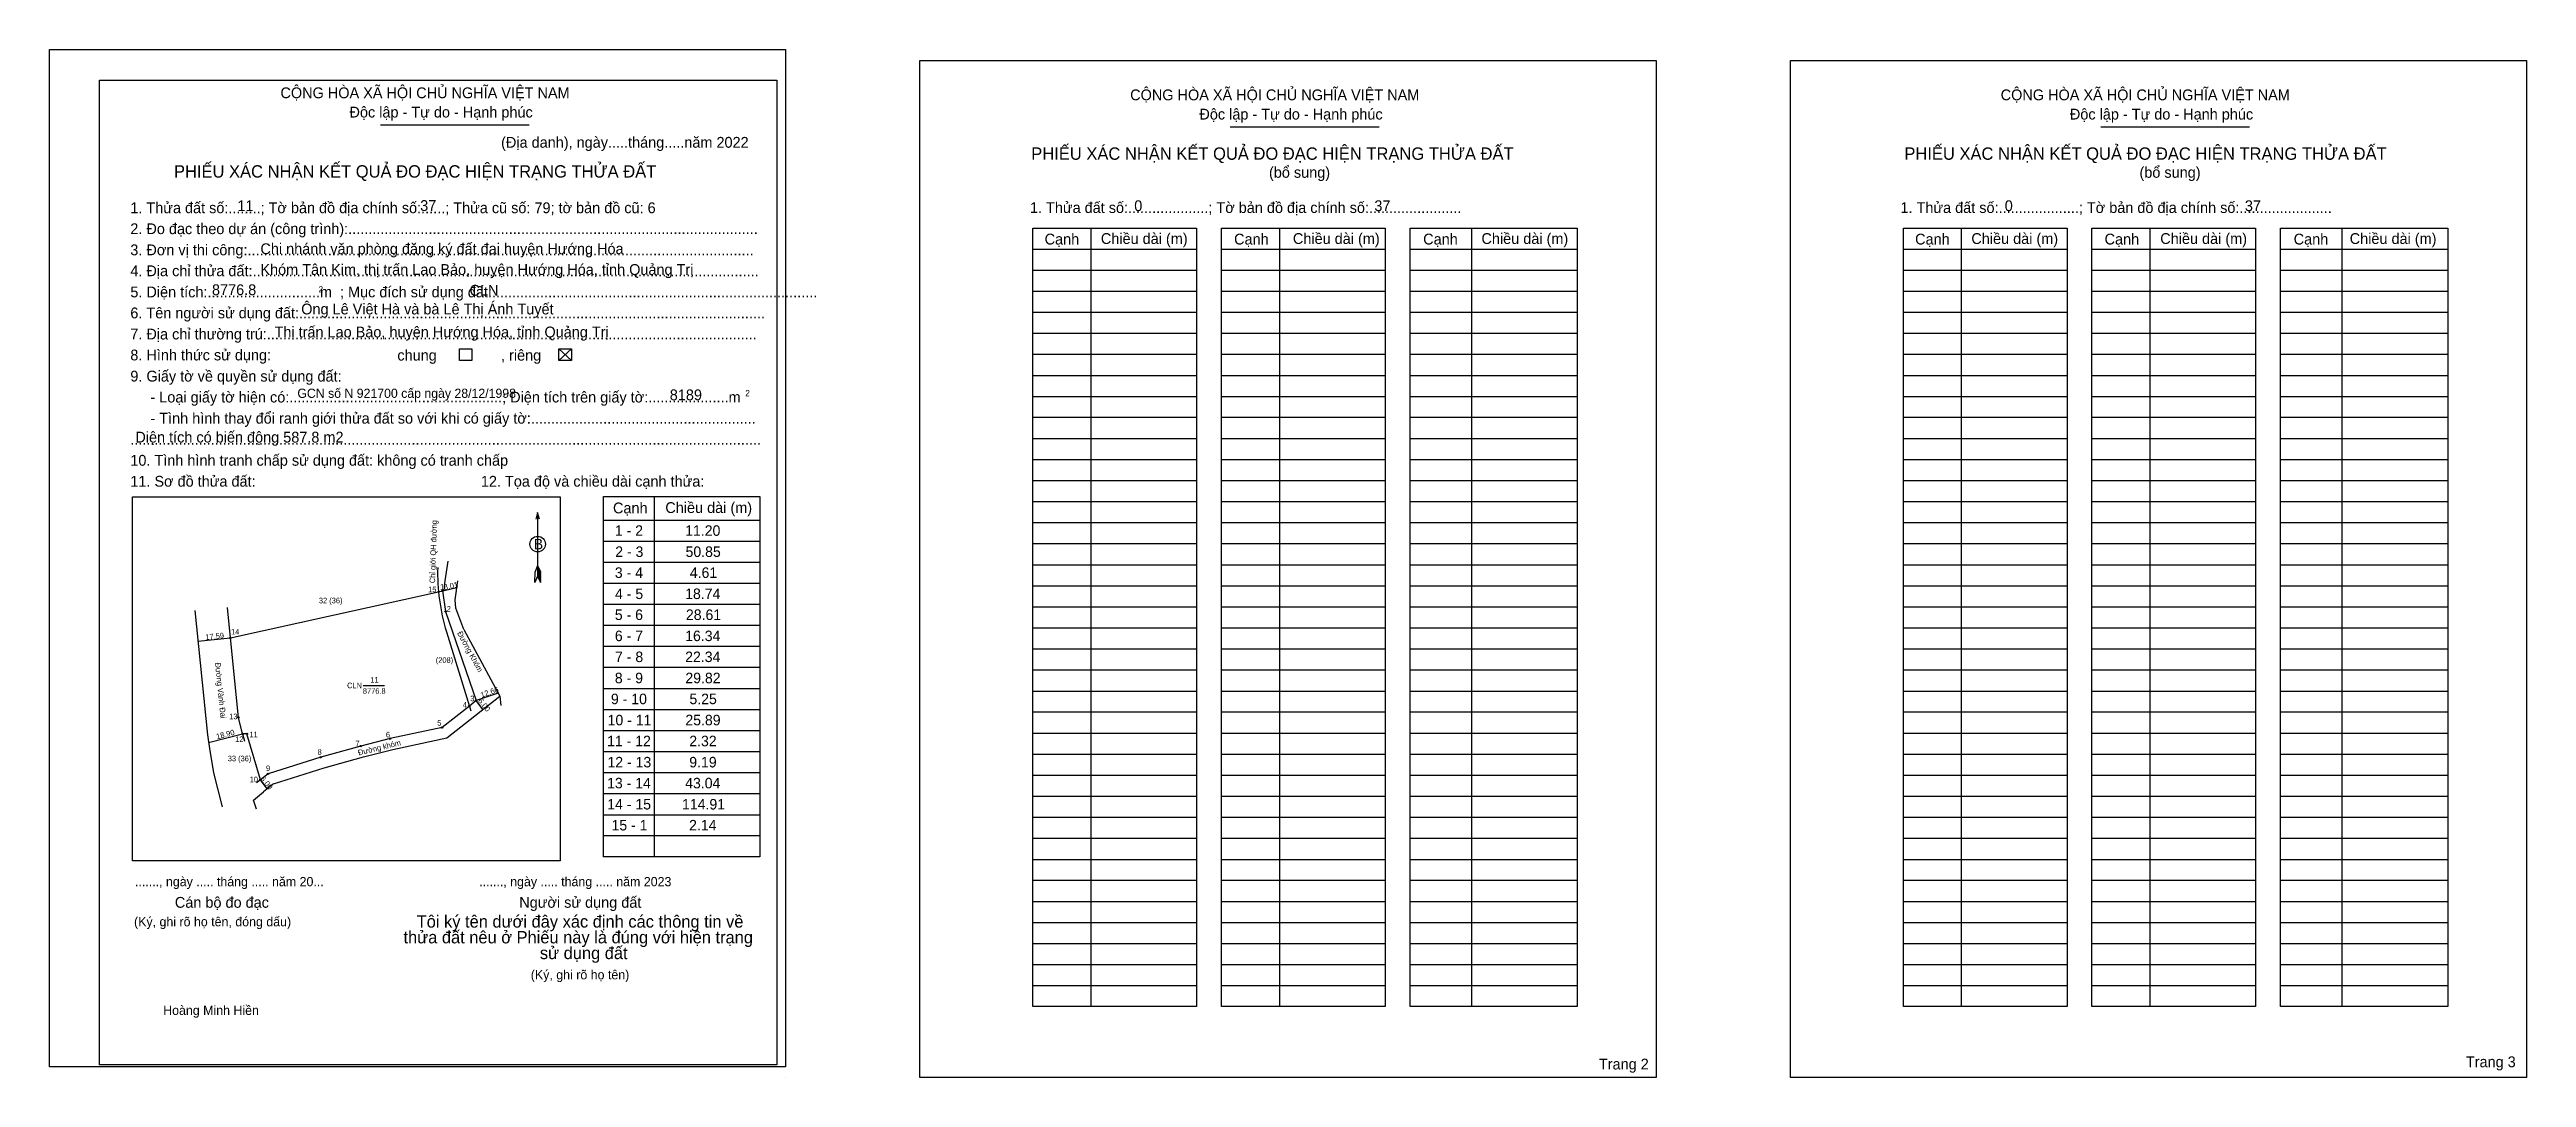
# Model space of a CAD drawing. Extents: x 535354 to 536689, y 1836559 to 1837114.
import ezdxf

# ---------------------------------------------------------------- set-up
doc = ezdxf.new("R2010")
doc.units = 0
for name, color, linetype in [('Level 1', 7, 'Continuous'), ('Level 10', 7, 'Continuous'), ('Level 11', 7, 'Continuous'), ('Level 13', 7, 'Continuous'), ('Level 17', 7, 'Continuous'), ('Level 2', 7, 'Continuous'), ('Level 23', 7, 'Continuous'), ('Level 3', 7, 'Continuous'), ('Level 40', 7, 'Continuous'), ('Level 48', 7, 'Continuous'), ('Level 50', 7, 'Continuous'), ('Level 52', 7, 'Continuous'), ('Level 6', 7, 'Continuous'), ('Level 63', 7, 'Continuous'), ('Level 9', 7, 'Continuous')]:
    doc.layers.add(name, color=color, linetype=linetype)

msp = doc.modelspace()

# ---------------------------------------------------------------- linework, layer by layer
at = {"layer": 'Level 1'}
for p, q in [((535354, 1837108), (535354, 1837108)), ((535823, 1837108), (535823, 1837108)), ((535532.3, 1837073.2), (535612.5, 1837073.2)), ((535990.2, 1837072.1), (536070.4, 1837072.1)), ((536459.3, 1837072.1), (536539.5, 1837072.1)), ((535915.1, 1837017.6), (535915.1, 1836597.7)), ((536016.8, 1837017.6), (536016.8, 1836597.7)), ((536120.2, 1837017.6), (536120.2, 1836597.7)), ((536384.2, 1837017.6), (536384.2, 1836597.7)), ((536485.8, 1837017.6), (536485.8, 1836597.7)), ((536589.3, 1837017.6), (536589.3, 1836597.7)), ((535883.9, 1837006.2), (535972.1, 1837006.2)), ((535985.5, 1837006.2), (536073.7, 1837006.2)), ((536087.1, 1837006.2), (536177.2, 1837006.2)), ((536353, 1837006.2), (536441.2, 1837006.2)), ((536454.6, 1837006.2), (536542.8, 1837006.2)), ((536556.2, 1837006.2), (536646.3, 1837006.2)), ((535883.9, 1836994.9), (535972.1, 1836994.9)), ((535985.5, 1836994.9), (536073.7, 1836994.9)), ((536087.1, 1836994.9), (536177.2, 1836994.9)), ((536353, 1836994.9), (536441.2, 1836994.9)), ((536454.6, 1836994.9), (536542.8, 1836994.9)), ((536556.2, 1836994.9), (536646.3, 1836994.9)), ((535883.9, 1836983.5), (535972.1, 1836983.5)), ((535883.9, 1836972.2), (535972.1, 1836972.2)), ((535985.5, 1836983.5), (536073.7, 1836983.5)), ((535985.5, 1836972.2), (536073.7, 1836972.2)), ((536087.1, 1836983.5), (536177.2, 1836983.5)), ((536087.1, 1836972.2), (536177.2, 1836972.2)), ((536353, 1836983.5), (536441.2, 1836983.5)), ((536353, 1836972.2), (536441.2, 1836972.2)), ((536454.6, 1836983.5), (536542.8, 1836983.5)), ((536454.6, 1836972.2), (536542.8, 1836972.2)), ((536556.2, 1836983.5), (536646.3, 1836983.5)), ((536556.2, 1836972.2), (536646.3, 1836972.2)), ((535883.9, 1836960.8), (535972.1, 1836960.8)), ((535985.5, 1836960.8), (536073.7, 1836960.8)), ((536087.1, 1836960.8), (536177.2, 1836960.8)), ((536353, 1836960.8), (536441.2, 1836960.8)), ((536454.6, 1836960.8), (536542.8, 1836960.8)), ((536556.2, 1836960.8), (536646.3, 1836960.8)), ((535628.4, 1836952.4), (535635.2, 1836946.1)), ((535628.4, 1836946.1), (535635.2, 1836952.4)), ((535883.9, 1836949.5), (535972.1, 1836949.5)), ((535985.5, 1836949.5), (536073.7, 1836949.5)), ((536087.1, 1836949.5), (536177.2, 1836949.5)), ((536353, 1836949.5), (536441.2, 1836949.5)), ((536454.6, 1836949.5), (536542.8, 1836949.5)), ((536556.2, 1836949.5), (536646.3, 1836949.5)), ((535883.9, 1836938.1), (535972.1, 1836938.1)), ((535985.5, 1836938.1), (536073.7, 1836938.1)), ((536087.1, 1836938.1), (536177.2, 1836938.1)), ((536353, 1836938.1), (536441.2, 1836938.1)), ((536454.6, 1836938.1), (536542.8, 1836938.1)), ((536556.2, 1836938.1), (536646.3, 1836938.1)), ((535883.9, 1836926.8), (535972.1, 1836926.8)), ((535985.5, 1836926.8), (536073.7, 1836926.8)), ((536087.1, 1836926.8), (536177.2, 1836926.8)), ((536353, 1836926.8), (536441.2, 1836926.8)), ((536454.6, 1836926.8), (536542.8, 1836926.8)), ((536556.2, 1836926.8), (536646.3, 1836926.8)), ((535883.9, 1836915.5), (535972.1, 1836915.5)), ((535883.9, 1836904.1), (535972.1, 1836904.1)), ((535985.5, 1836915.5), (536073.7, 1836915.5)), ((535985.5, 1836904.1), (536073.7, 1836904.1)), ((536087.1, 1836915.5), (536177.2, 1836915.5)), ((536087.1, 1836904.1), (536177.2, 1836904.1)), ((536353, 1836915.5), (536441.2, 1836915.5)), ((536353, 1836904.1), (536441.2, 1836904.1)), ((536454.6, 1836915.5), (536542.8, 1836915.5)), ((536454.6, 1836904.1), (536542.8, 1836904.1)), ((536556.2, 1836915.5), (536646.3, 1836915.5)), ((536556.2, 1836904.1), (536646.3, 1836904.1)), ((535883.9, 1836892.8), (535972.1, 1836892.8)), ((535985.5, 1836892.8), (536073.7, 1836892.8)), ((536087.1, 1836892.8), (536177.2, 1836892.8)), ((536353, 1836892.8), (536441.2, 1836892.8)), ((536454.6, 1836892.8), (536542.8, 1836892.8)), ((536556.2, 1836892.8), (536646.3, 1836892.8)), ((535883.9, 1836881.4), (535972.1, 1836881.4)), ((535985.5, 1836881.4), (536073.7, 1836881.4)), ((536087.1, 1836881.4), (536177.2, 1836881.4)), ((536353, 1836881.4), (536441.2, 1836881.4)), ((536454.6, 1836881.4), (536542.8, 1836881.4)), ((536556.2, 1836881.4), (536646.3, 1836881.4)), ((535398.6, 1836872.7), (535398.6, 1836872.7)), ((535617, 1836864.2), (535617, 1836829.9)), ((535679.7, 1836872.8), (535679.7, 1836678.5)), ((535883.9, 1836870.1), (535972.1, 1836870.1)), ((535985.5, 1836870.1), (536073.7, 1836870.1)), ((536087.1, 1836870.1), (536177.2, 1836870.1)), ((536353, 1836870.1), (536441.2, 1836870.1)), ((536454.6, 1836870.1), (536542.8, 1836870.1)), ((536556.2, 1836870.1), (536646.3, 1836870.1)), ((535652.5, 1836860.1), (535736.7, 1836860.1)), ((535883.9, 1836858.7), (535972.1, 1836858.7)), ((535985.5, 1836858.7), (536073.7, 1836858.7)), ((536087.1, 1836858.7), (536177.2, 1836858.7)), ((536353, 1836858.7), (536441.2, 1836858.7)), ((536454.6, 1836858.7), (536542.8, 1836858.7)), ((536556.2, 1836858.7), (536646.3, 1836858.7)), ((535652.5, 1836848.8), (535736.7, 1836848.8)), ((535652.5, 1836837.4), (535736.7, 1836837.4)), ((535883.9, 1836847.4), (535972.1, 1836847.4)), ((535985.5, 1836847.4), (536073.7, 1836847.4)), ((536087.1, 1836847.4), (536177.2, 1836847.4)), ((536353, 1836847.4), (536441.2, 1836847.4)), ((536454.6, 1836847.4), (536542.8, 1836847.4)), ((536556.2, 1836847.4), (536646.3, 1836847.4)), ((535615.5, 1836826.4), (535615.6, 1836832.1)), ((535617, 1836829.9), (535615.5, 1836826.4)), ((535617, 1836835.6), (535615.6, 1836832.1)), ((535617, 1836835.6), (535618.5, 1836832.1)), ((535617, 1836835.1), (535618.5, 1836831.6)), ((535617, 1836834.6), (535618.5, 1836831.1)), ((535617, 1836834.1), (535618.5, 1836830.6)), ((535617, 1836833.6), (535618.5, 1836830.1)), ((535617, 1836833.1), (535618.5, 1836829.5)), ((535617, 1836832.6), (535618.5, 1836829)), ((535617, 1836832.1), (535618.5, 1836828.5)), ((535617, 1836831.6), (535618.5, 1836828)), ((535617, 1836831.1), (535618.5, 1836827.5)), ((535617, 1836830.6), (535618.5, 1836827)), ((535617, 1836829.9), (535618.5, 1836826.4)), ((535618.5, 1836826.4), (535618.5, 1836832.1)), ((535652.5, 1836826.1), (535736.7, 1836826.1)), ((535883.9, 1836836), (535972.1, 1836836)), ((535883.9, 1836824.7), (535972.1, 1836824.7)), ((535985.5, 1836836), (536073.7, 1836836)), ((535985.5, 1836824.7), (536073.7, 1836824.7)), ((536087.1, 1836836), (536177.2, 1836836)), ((536087.1, 1836824.7), (536177.2, 1836824.7)), ((536353, 1836836), (536441.2, 1836836)), ((536353, 1836824.7), (536441.2, 1836824.7)), ((536454.6, 1836836), (536542.8, 1836836)), ((536454.6, 1836824.7), (536542.8, 1836824.7)), ((536556.2, 1836836), (536646.3, 1836836)), ((536556.2, 1836824.7), (536646.3, 1836824.7)), ((535652.5, 1836814.7), (535736.7, 1836814.7)), ((535883.9, 1836813.3), (535972.1, 1836813.3)), ((535985.5, 1836813.3), (536073.7, 1836813.3)), ((536087.1, 1836813.3), (536177.2, 1836813.3)), ((536353, 1836813.3), (536441.2, 1836813.3)), ((536454.6, 1836813.3), (536542.8, 1836813.3)), ((536556.2, 1836813.3), (536646.3, 1836813.3)), ((535567.9, 1836799.8), (535581, 1836757.2)), ((535652.5, 1836803.4), (535736.7, 1836803.4)), ((535883.9, 1836802), (535972.1, 1836802)), ((535985.5, 1836802), (536073.7, 1836802)), ((536087.1, 1836802), (536177.2, 1836802)), ((536353, 1836802), (536441.2, 1836802)), ((536454.6, 1836802), (536542.8, 1836802)), ((536556.2, 1836802), (536646.3, 1836802)), ((535652.5, 1836792), (535736.7, 1836792)), ((535883.9, 1836790.6), (535972.1, 1836790.6)), ((535985.5, 1836790.6), (536073.7, 1836790.6)), ((536087.1, 1836790.6), (536177.2, 1836790.6)), ((536353, 1836790.6), (536441.2, 1836790.6)), ((536454.6, 1836790.6), (536542.8, 1836790.6)), ((536556.2, 1836790.6), (536646.3, 1836790.6)), ((535652.5, 1836780.7), (535736.7, 1836780.7)), ((535883.9, 1836779.3), (535972.1, 1836779.3)), ((535985.5, 1836779.3), (536073.7, 1836779.3)), ((536087.1, 1836779.3), (536177.2, 1836779.3)), ((536353, 1836779.3), (536441.2, 1836779.3)), ((536454.6, 1836779.3), (536542.8, 1836779.3)), ((536556.2, 1836779.3), (536646.3, 1836779.3)), ((535652.5, 1836769.3), (535736.7, 1836769.3)), ((535652.5, 1836758), (535736.7, 1836758)), ((535883.9, 1836767.9), (535972.1, 1836767.9)), ((535985.5, 1836767.9), (536073.7, 1836767.9)), ((536087.1, 1836767.9), (536177.2, 1836767.9)), ((536353, 1836767.9), (536441.2, 1836767.9)), ((536454.6, 1836767.9), (536542.8, 1836767.9)), ((536556.2, 1836767.9), (536646.3, 1836767.9)), ((535652.5, 1836746.6), (535736.7, 1836746.6)), ((535883.9, 1836756.6), (535972.1, 1836756.6)), ((535883.9, 1836745.2), (535972.1, 1836745.2)), ((535985.5, 1836756.6), (536073.7, 1836756.6)), ((535985.5, 1836745.2), (536073.7, 1836745.2)), ((536087.1, 1836756.6), (536177.2, 1836756.6)), ((536087.1, 1836745.2), (536177.2, 1836745.2)), ((536353, 1836756.6), (536441.2, 1836756.6)), ((536353, 1836745.2), (536441.2, 1836745.2)), ((536454.6, 1836756.6), (536542.8, 1836756.6)), ((536454.6, 1836745.2), (536542.8, 1836745.2)), ((536556.2, 1836756.6), (536646.3, 1836756.6)), ((536556.2, 1836745.2), (536646.3, 1836745.2)), ((535652.5, 1836735.3), (535736.7, 1836735.3)), ((535883.9, 1836733.9), (535972.1, 1836733.9)), ((535985.5, 1836733.9), (536073.7, 1836733.9)), ((536087.1, 1836733.9), (536177.2, 1836733.9)), ((536353, 1836733.9), (536441.2, 1836733.9)), ((536454.6, 1836733.9), (536542.8, 1836733.9)), ((536556.2, 1836733.9), (536646.3, 1836733.9)), ((535652.5, 1836723.9), (535736.7, 1836723.9)), ((535883.9, 1836722.5), (535972.1, 1836722.5)), ((535985.5, 1836722.5), (536073.7, 1836722.5)), ((536087.1, 1836722.5), (536177.2, 1836722.5)), ((536353, 1836722.5), (536441.2, 1836722.5)), ((536454.6, 1836722.5), (536542.8, 1836722.5)), ((536556.2, 1836722.5), (536646.3, 1836722.5)), ((535652.5, 1836712.6), (535736.7, 1836712.6)), ((535883.9, 1836711.2), (535972.1, 1836711.2)), ((535985.5, 1836711.2), (536073.7, 1836711.2)), ((536087.1, 1836711.2), (536177.2, 1836711.2)), ((536353, 1836711.2), (536441.2, 1836711.2)), ((536454.6, 1836711.2), (536542.8, 1836711.2)), ((536556.2, 1836711.2), (536646.3, 1836711.2)), ((535652.5, 1836701.2), (535736.7, 1836701.2)), ((535883.9, 1836699.8), (535972.1, 1836699.8)), ((535985.5, 1836699.8), (536073.7, 1836699.8)), ((536087.1, 1836699.8), (536177.2, 1836699.8)), ((536353, 1836699.8), (536441.2, 1836699.8)), ((536454.6, 1836699.8), (536542.8, 1836699.8)), ((536556.2, 1836699.8), (536646.3, 1836699.8)), ((535652.5, 1836689.9), (535736.7, 1836689.9)), ((535883.9, 1836688.5), (535972.1, 1836688.5)), ((535883.9, 1836677.1), (535972.1, 1836677.1)), ((535985.5, 1836688.5), (536073.7, 1836688.5)), ((535985.5, 1836677.1), (536073.7, 1836677.1)), ((536087.1, 1836688.5), (536177.2, 1836688.5)), ((536087.1, 1836677.1), (536177.2, 1836677.1)), ((536353, 1836688.5), (536441.2, 1836688.5)), ((536353, 1836677.1), (536441.2, 1836677.1)), ((536454.6, 1836688.5), (536542.8, 1836688.5)), ((536454.6, 1836677.1), (536542.8, 1836677.1)), ((536556.2, 1836688.5), (536646.3, 1836688.5)), ((536556.2, 1836677.1), (536646.3, 1836677.1)), ((535629.2, 1836676.3), (535629.2, 1836676.3)), ((535883.9, 1836665.8), (535972.1, 1836665.8)), ((535985.5, 1836665.8), (536073.7, 1836665.8)), ((536087.1, 1836665.8), (536177.2, 1836665.8)), ((536353, 1836665.8), (536441.2, 1836665.8)), ((536454.6, 1836665.8), (536542.8, 1836665.8)), ((536556.2, 1836665.8), (536646.3, 1836665.8)), ((535883.9, 1836654.4), (535972.1, 1836654.4)), ((535985.5, 1836654.4), (536073.7, 1836654.4)), ((536087.1, 1836654.4), (536177.2, 1836654.4)), ((536353, 1836654.4), (536441.2, 1836654.4)), ((536454.6, 1836654.4), (536542.8, 1836654.4)), ((536556.2, 1836654.4), (536646.3, 1836654.4)), ((535883.9, 1836643.1), (535972.1, 1836643.1)), ((535985.5, 1836643.1), (536073.7, 1836643.1)), ((536087.1, 1836643.1), (536177.2, 1836643.1)), ((536353, 1836643.1), (536441.2, 1836643.1)), ((536454.6, 1836643.1), (536542.8, 1836643.1)), ((536556.2, 1836643.1), (536646.3, 1836643.1)), ((535883.9, 1836631.7), (535972.1, 1836631.7)), ((535985.5, 1836631.7), (536073.7, 1836631.7)), ((536087.1, 1836631.7), (536177.2, 1836631.7)), ((536353, 1836631.7), (536441.2, 1836631.7)), ((536454.6, 1836631.7), (536542.8, 1836631.7)), ((536556.2, 1836631.7), (536646.3, 1836631.7)), ((535883.9, 1836620.4), (535972.1, 1836620.4)), ((535985.5, 1836620.4), (536073.7, 1836620.4)), ((536087.1, 1836620.4), (536177.2, 1836620.4)), ((536353, 1836620.4), (536441.2, 1836620.4)), ((536454.6, 1836620.4), (536542.8, 1836620.4)), ((536556.2, 1836620.4), (536646.3, 1836620.4)), ((535883.9, 1836609), (535972.1, 1836609)), ((535985.5, 1836609), (536073.7, 1836609)), ((536087.1, 1836609), (536177.2, 1836609)), ((536353, 1836609), (536441.2, 1836609)), ((536454.6, 1836609), (536542.8, 1836609)), ((536556.2, 1836609), (536646.3, 1836609)), ((535750.6, 1836559.5), (535750.6, 1836559.5)), ((536219.6, 1836559.5), (536219.6, 1836559.5))]:
    msp.add_line(p, q, dxfattribs=at)
for points in [[(535883.9, 1837017.6), (535972.1, 1837017.6), (535972.1, 1836597.7), (535883.9, 1836597.7)], [(535985.5, 1837017.6), (536073.7, 1837017.6), (536073.7, 1836597.7), (535985.5, 1836597.7)], [(536087.1, 1837017.6), (536177.2, 1837017.6), (536177.2, 1836597.7), (536087.1, 1836597.7)], [(536353, 1837017.6), (536441.2, 1837017.6), (536441.2, 1836597.7), (536353, 1836597.7)], [(536454.6, 1837017.6), (536542.8, 1837017.6), (536542.8, 1836597.7), (536454.6, 1836597.7)], [(536556.2, 1837017.6), (536646.3, 1837017.6), (536646.3, 1836597.7), (536556.2, 1836597.7)], [(535398.6, 1836872.7), (535629.2, 1836872.7), (535629.2, 1836676.3), (535398.6, 1836676.3)], [(535652.5, 1836872.8), (535736.7, 1836872.8), (535736.7, 1836678.5), (535652.5, 1836678.5)]]:
    msp.add_lwpolyline(points, close=True, dxfattribs=at)
msp.add_lwpolyline([(535618, 1836860.6), (535617, 1836864.2), (535616, 1836860.6)], dxfattribs=at)
msp.add_circle((535617, 1836847.1), 4.19, dxfattribs=at)
msp.add_arc((535669.9, 1836831.3), 106.8, 178.2436, 197.1211, dxfattribs=at)
at = {"layer": 'Level 10'}
for p, q in [((535566.7, 1836822.1), (535573.5, 1836823.8)), ((535572.5, 1836817.1), (535574, 1836827.3)), ((535572.9, 1836812.5), (535572.5, 1836817.1)), ((535577.3, 1836801), (535572.9, 1836812.5)), ((535577.3, 1836801), (535596.7, 1836765.1)), ((535568.1, 1836742.6), (535596.7, 1836765.1)), ((535596.7, 1836765.1), (535597.1, 1836760.1))]:
    msp.add_line(p, q, dxfattribs=at)
msp.add_lwpolyline([(535565.7, 1836821.9), (535567.4, 1836810.8), (535583.8, 1836762.7), (535580.2, 1836759.8), (535565.5, 1836748.2), (535537.5, 1836742.2), (535521.7, 1836738.2), (535500.1, 1836732.2), (535471.7, 1836723.2), (535467.6, 1836720), (535460.3, 1836744.8), (535458, 1836744.8), (535455.7, 1836753.7), (535451.4, 1836796.5), (535563.6, 1836821.4)], close=True, dxfattribs=at)
at = {"layer": 'Level 11'}
for centre in [(535563.6, 1836821.4), (535565.7, 1836821.9), (535565.7, 1836821.9), (535567.4, 1836810.8), (535451.4, 1836796.5), (535580.2, 1836759.8), (535583.8, 1836762.7), (535455.7, 1836753.7), (535458, 1836744.8), (535460.3, 1836744.8), (535565.5, 1836748.2), (535500.1, 1836732.2), (535521.7, 1836738.2), (535537.5, 1836742.2), (535467.6, 1836720), (535471.7, 1836723.2)]:
    msp.add_circle(centre, 0.378, dxfattribs=at)
at = {"layer": 'Level 17'}
for p, q in [((535467.6, 1836720), (535465.5, 1836718.4)), ((535474.6, 1836717.8), (535469.2, 1836713.6)), ((535474.6, 1836717.8), (535501.9, 1836726.5)), ((535463.8, 1836709), (535469.2, 1836713.6))]:
    msp.add_line(p, q, dxfattribs=at)
for points in [[(535565.7, 1836821.9), (535566.7, 1836822.1), (535567.1, 1836827.3)], [(535501.9, 1836726.5), (535523.2, 1836732.4), (535538.9, 1836736.3), (535568.1, 1836742.6)]]:
    msp.add_lwpolyline(points, dxfattribs=at)
at = {"layer": 'Level 2'}
for points in [[(535354, 1837113.9), (535750.6, 1837113.9), (535750.6, 1836565.3), (535354, 1836565.3)], [(535823, 1837108), (536219.7, 1837108), (536219.7, 1836559.5), (535823, 1836559.5)], [(536292.1, 1837108), (536688.7, 1837108), (536688.7, 1836559.5), (536292.1, 1836559.5)]]:
    msp.add_lwpolyline(points, close=True, dxfattribs=at)
at = {"layer": 'Level 23'}
msp.add_lwpolyline([(535566.7, 1836822.1), (535567.1, 1836827.3), (535568.8, 1836837.9)], dxfattribs=at)
msp.add_lwpolyline([(535566.7, 1836822.1), (535567.1, 1836827.3), (535568.8, 1836837.9)], dxfattribs=at)
at = {"layer": 'Level 3'}
msp.add_lwpolyline([(535380.8, 1837097.4), (535745.8, 1837097.4), (535745.8, 1836566.3), (535380.8, 1836566.3)], close=True, dxfattribs=at)
at = {"layer": 'Level 40'}
msp.add_line((535458, 1836744.8), (535459, 1836740.9), dxfattribs=at)
for points in [[(535432.2, 1836811.3), (535439, 1836744.2), (535440.2, 1836736.9)], [(535451.4, 1836796.5), (535449.8, 1836812.9)], [(535440.2, 1836736.9), (535442.3, 1836723.8), (535446.9, 1836705.4)], [(535465.4, 1836704.1), (535463.8, 1836709)]]:
    msp.add_lwpolyline(points, dxfattribs=at)
at = {"layer": 'Level 50'}
for points in [[(535574.8, 1836952.4), (535581.6, 1836952.4), (535581.6, 1836946.1), (535574.8, 1836946.1)], [(535628.4, 1836952.4), (535635.2, 1836952.4), (535635.2, 1836946.1), (535628.4, 1836946.1)]]:
    msp.add_lwpolyline(points, close=True, dxfattribs=at)
at = {"layer": 'Level 63'}
for p, q in [((535433.9, 1836794.8), (535451.4, 1836796.5)), ((535595.8, 1836766.7), (535583.8, 1836762.7)), ((535587.5, 1836757.9), (535583.8, 1836762.7)), ((535439.7, 1836740.1), (535458, 1836744.8)), ((535471.3, 1836715.2), (535467.6, 1836720))]:
    msp.add_line(p, q, dxfattribs=at)
at = {"layer": 'Level 9'}
msp.add_line((535523, 1836770.9), (535534.5, 1836770.9), dxfattribs=at)

# ---------------------------------------------------------------- texts
at = {"layer": 'Level 1'}
for s, height, p in [('CỘNG HÒA XÃ HỘI CHỦ NGHĨA VIỆT NAM', 5.826, (535478.4, 1837087.6)), ('CỘNG HÒA XÃ HỘI CHỦ NGHĨA VIỆT NAM', 5.826, (535936.3, 1837086.5)), ('CỘNG HÒA XÃ HỘI CHỦ NGHĨA VIỆT NAM', 5.826, (536405.4, 1837086.5)), ('Độc lập - Tự do - Hạnh phúc', 5.826, (535515.6, 1837077.2)), ('Độc lập - Tự do - Hạnh phúc', 5.826, (535973.6, 1837076.1)), ('Độc lập - Tự do - Hạnh phúc', 5.826, (536442.7, 1837076.1)), ('(Địa danh), ngày.....tháng.....năm 2022', 5.826, (535597.3, 1837060.9)), ('PHIẾU XÁC NHẬN KẾT QUẢ ĐO ĐẠC HIỆN TRẠNG THỬA ĐẤT', 6.659, (535421, 1837044.8)), ('PHIẾU XÁC NHẬN KẾT QUẢ ĐO ĐẠC HIỆN TRẠNG THỬA ĐẤT', 6.659, (535883, 1837054.4)), ('(bổ sung)', 5.83, (536011.1, 1837044.7)), ('PHIẾU XÁC NHẬN KẾT QUẢ ĐO ĐẠC HIỆN TRẠNG THỬA ĐẤT', 6.659, (536353.5, 1837054.4)), ('(bổ sung)', 5.83, (536480.2, 1837044.7)), ('1. Thửa đất số:........; Tờ bản đồ địa chính số:......; Thửa cũ số: 79; tờ bản đồ cũ: 6', 5.826, (535397.5, 1837025.6)), ('1. Thửa đất số:....................; Tờ bản đồ địa chính số:.......................', 5.826, (535882.3, 1837025.7)), ('1. Thửa đất số:....................; Tờ bản đồ địa chính số:.......................', 5.826, (536351.4, 1837025.7)), ('2. Đo đạc theo dự án (công trình):......................................................................................................', 5.8257, (535397.5, 1837014.3)), ('Cạnh', 5.83, (535890.2, 1837008.7)), ('Chiều dài (m)', 5.826, (535920.5, 1837009)), ('Cạnh', 5.83, (535992.3, 1837008.7)), ('Chiều dài (m)', 5.826, (536024, 1837009)), ('Cạnh', 5.83, (536094.2, 1837008.7)), ('Chiều dài (m)', 5.826, (536125.6, 1837009)), ('Cạnh', 5.83, (536359.3, 1837008.7)), ('Chiều dài (m)', 5.826, (536389.6, 1837009)), ('Cạnh', 5.83, (536461.4, 1837008.7)), ('Chiều dài (m)', 5.826, (536491.4, 1837009)), ('Cạnh', 5.83, (536563.3, 1837008.7)), ('Chiều dài (m)', 5.826, (536593.5, 1837009)), ('4. Địa chỉ thửa đất:..............................................................................................................................', 5.8257, (535397.5, 1836991.6)), ('3. Đơn vị thi công:..............................................................................................................................', 5.8257, (535397.5, 1837002.9)), ('5. Diện tích:............................m  ; Mục đích sử dụng đất:.................................................................................', 5.8257, (535397.5, 1836980.2)), ('2', 3.33, (535498.9, 1836982.9)), ('6. Tên người sử dụng đất:....................................................................................................................', 5.8257, (535397.5, 1836968.9)), ('7. Địa chỉ thường trú:..........................................................................................................................', 5.8257, (535397.5, 1836957.5)), ('chung                , riêng', 5.826, (535541.4, 1836946.1)), ('9. Giấy tờ về quyền sử dụng đất:', 5.826, (535397.5, 1836934.8)), ('     - Loại giấy tờ hiện có:.....................................................; Diện tích trên giấy tờ:....................m', 5.8257, (535397.5, 1836923.5)), ('     - Tình hình thay đổi ranh giới thửa đất so với khi có giấy tờ:........................................................', 5.8257, (535397.5, 1836912.1)), ('2', 3.33, (535728.9, 1836926.9)), ('10. Tình hình tranh chấp sử dụng đất: không có tranh chấp', 5.826, (535397.5, 1836889.4)), ('.............................................................................................................................................................', 5.8257, (535397.5, 1836900.8)), ('11. Sơ đồ thửa đất:', 5.826, (535397.5, 1836878.1)), ('12. Tọa độ và chiều dài cạnh thửa:', 5.826, (535586.4, 1836878.1)), ('Cạnh', 5.83, (535657.6, 1836863.7)), ('Chiều dài (m)', 5.826, (535685.8, 1836863.9)), ('B', 5.67, (535614.9, 1836844.3)), ('(208)', 3, (535562.1, 1836783.1)), ('......., ngày ..... tháng ..... năm 20...', 4.994, (535400, 1836662.6)), ('......., ngày ..... tháng ..... năm 2023', 4.994, (535585.5, 1836662.6)), ('Cán bộ đo đạc', 5.826, (535421.5, 1836651)), ('Người sử dụng đất', 5.826, (535607.1, 1836651)), ('(Ký, ghi rõ họ tên, đóng dấu)', 4.994, (535399.5, 1836641)), ('thửa đất nêu ở Phiếu này là đúng với hiện trạng', 6.62, (535544.7, 1836631.8)), ('Tôi ký tên dưới đây xác định các thông tin về', 6.62, (535551.8, 1836640.3)), ('sử dụng đất', 6.62, (535618.2, 1836623.3)), ('(Ký, ghi rõ họ tên)', 4.994, (535613.3, 1836612.4)), ('Hoàng Minh Hiền', 4.994, (535415.2, 1836593.2)), ('Trang 3', 5.83, (536656.1, 1836565)), ('Trang 2', 5.83, (536188.9, 1836563.8))]:
    msp.add_text(s, height=height, dxfattribs=at).set_placement(p)
at = {"layer": 'Level 10'}
for s, rotation, p in [('Chỉ giới QH đường', 88.2436, (535561.7, 1836826)), ('Đường Khóm', 298.3455, (535573.5, 1836799.1)), ('Đường Vành Đai', 275.7503, (535443.1, 1836783.1)), ('Đường khóm', 13.8212, (535520.6, 1836733.1))]:
    msp.add_text(s, height=3, rotation=rotation, dxfattribs=at).set_placement(p)
at = {"layer": 'Level 13'}
for s, p in [('32 (36)', (535499.1, 1836815.2)), ('CLN', (535514.3, 1836769.4)), ('11', (535526.8, 1836772.4)), ('8776.8', (535522.8, 1836766.4)), ('33 (36)', (535450, 1836730))]:
    msp.add_text(s, height=3, dxfattribs=at).set_placement(p)
at = {"layer": 'Level 48'}
msp.add_text('8. Hình thức sử dụng:', height=5.826, dxfattribs=at).set_placement((535397.5, 1836946.2))
at = {"layer": 'Level 52'}
for s, p in [('1 - 2', (535658.6, 1836851.6)), ('11.20', (535696.5, 1836851.6)), ('2 - 3', (535658.8, 1836840.2)), ('50.85', (535696.7, 1836840.2)), ('3 - 4', (535658.6, 1836828.9)), ('4.61', (535699, 1836828.9)), ('4 - 5', (535658.7, 1836817.5)), ('5 - 6', (535658.6, 1836806.2)), ('18.74', (535696.5, 1836817.5)), ('28.61', (535696.9, 1836806.2)), ('6 - 7', (535658.6, 1836794.8)), ('16.34', (535696.5, 1836794.8)), ('7 - 8', (535658.7, 1836783.5)), ('22.34', (535696.5, 1836783.5)), ('8 - 9', (535658.6, 1836772.1)), ('29.82', (535696.6, 1836772.1)), ('9 - 10', (535656.5, 1836760.8)), ('5.25', (535698.8, 1836760.8)), ('11 - 12', (535654.4, 1836738.1)), ('10 - 11', (535654.7, 1836749.4)), ('25.89', (535696.6, 1836749.4)), ('2.32', (535698.7, 1836738.1)), ('12 - 13', (535654.6, 1836726.7)), ('9.19', (535698.7, 1836726.7)), ('13 - 14', (535654.4, 1836715.4)), ('43.04', (535696.5, 1836715.4)), ('14 - 15', (535654.5, 1836704)), ('114.91', (535694.8, 1836704)), ('15 - 1', (535656.8, 1836692.7)), ('2.14', (535698.6, 1836692.7))]:
    msp.add_text(s, height=5.67, dxfattribs=at).set_placement(p)
at = {"layer": 'Level 6'}
for s, height, p in [('11', 5.83, (535455.2, 1837026.7)), ('37', 5.83, (535553.7, 1837026.8)), ('0', 5.83, (535938.5, 1837026.7)), ('37', 5.83, (536067.9, 1837026.7)), ('0', 5.83, (536407.6, 1837026.7)), ('37', 5.83, (536537, 1837026.7)), ('Chi nhánh văn phòng đăng ký đất đai huyện Hướng Hóa', 5.826, (535467.6, 1837003.5)), ('Khóm Tân Kim, thị trấn Lao Bảo, huyện Hướng Hóa, tỉnh Quảng Trị', 5.826, (535467.6, 1836992.3)), ('8776.8', 5.83, (535441.5, 1836981.4)), ('CLN', 5.83, (535580.3, 1836981.1)), ('Ông Lê Việt Hà và bà Lê Thị Ánh Tuyết', 5.826, (535489.6, 1836971)), ('Thị trấn Lao Bảo, huyện Hướng Hóa, tỉnh Quảng Trị', 5.826, (535475.2, 1836958.6)), ('GCN số N 921700 cấp ngày 28/12/1998', 4.952, (535487.5, 1836926)), ('8189', 5.83, (535688.2, 1836924.7)), ('Diện tích có biến động 587.8 m2', 5.826, (535400.2, 1836901.9))]:
    msp.add_text(s, height=height, dxfattribs=at).set_placement(p)
at = {"layer": 'Level 63'}
for s, rotation, p in [('8.01', 12.4126, (535566.7, 1836822.3)), ('17.59', 5.7106, (535438.1, 1836795.4)), ('6.00', 308.227, (535584.6, 1836762.5)), ('12.66', 18.8072, (535586.8, 1836764.2)), ('18.90', 14.3671, (535444.2, 1836741.8)), ('6.00', 308.227, (535467.3, 1836720.5))]:
    msp.add_text(s, height=3, rotation=rotation, dxfattribs=at).set_placement(p)
at = {"layer": 'Level 9'}
for s, p in [('15', (535558, 1836821.2)), ('1', (535564.4, 1836822.6)), ('2', (535568, 1836810.7)), ('14', (535451.8, 1836798.4)), ('4', (535576.6, 1836758.9)), ('3', (535580.7, 1836762.4)), ('13', (535450.8, 1836752.7)), ('11', (535461.7, 1836742.9)), ('6', (535535.2, 1836742.9)), ('5', (535562.9, 1836749.2)), ('12', (535454, 1836740.4)), ('8', (535498.4, 1836733.5)), ('7', (535518.8, 1836738.1)), ('10', (535461.8, 1836718.7)), ('9', (535470.6, 1836724.7))]:
    msp.add_text(s, height=3, dxfattribs=at).set_placement(p)

doc.saveas('drawing.dxf')
